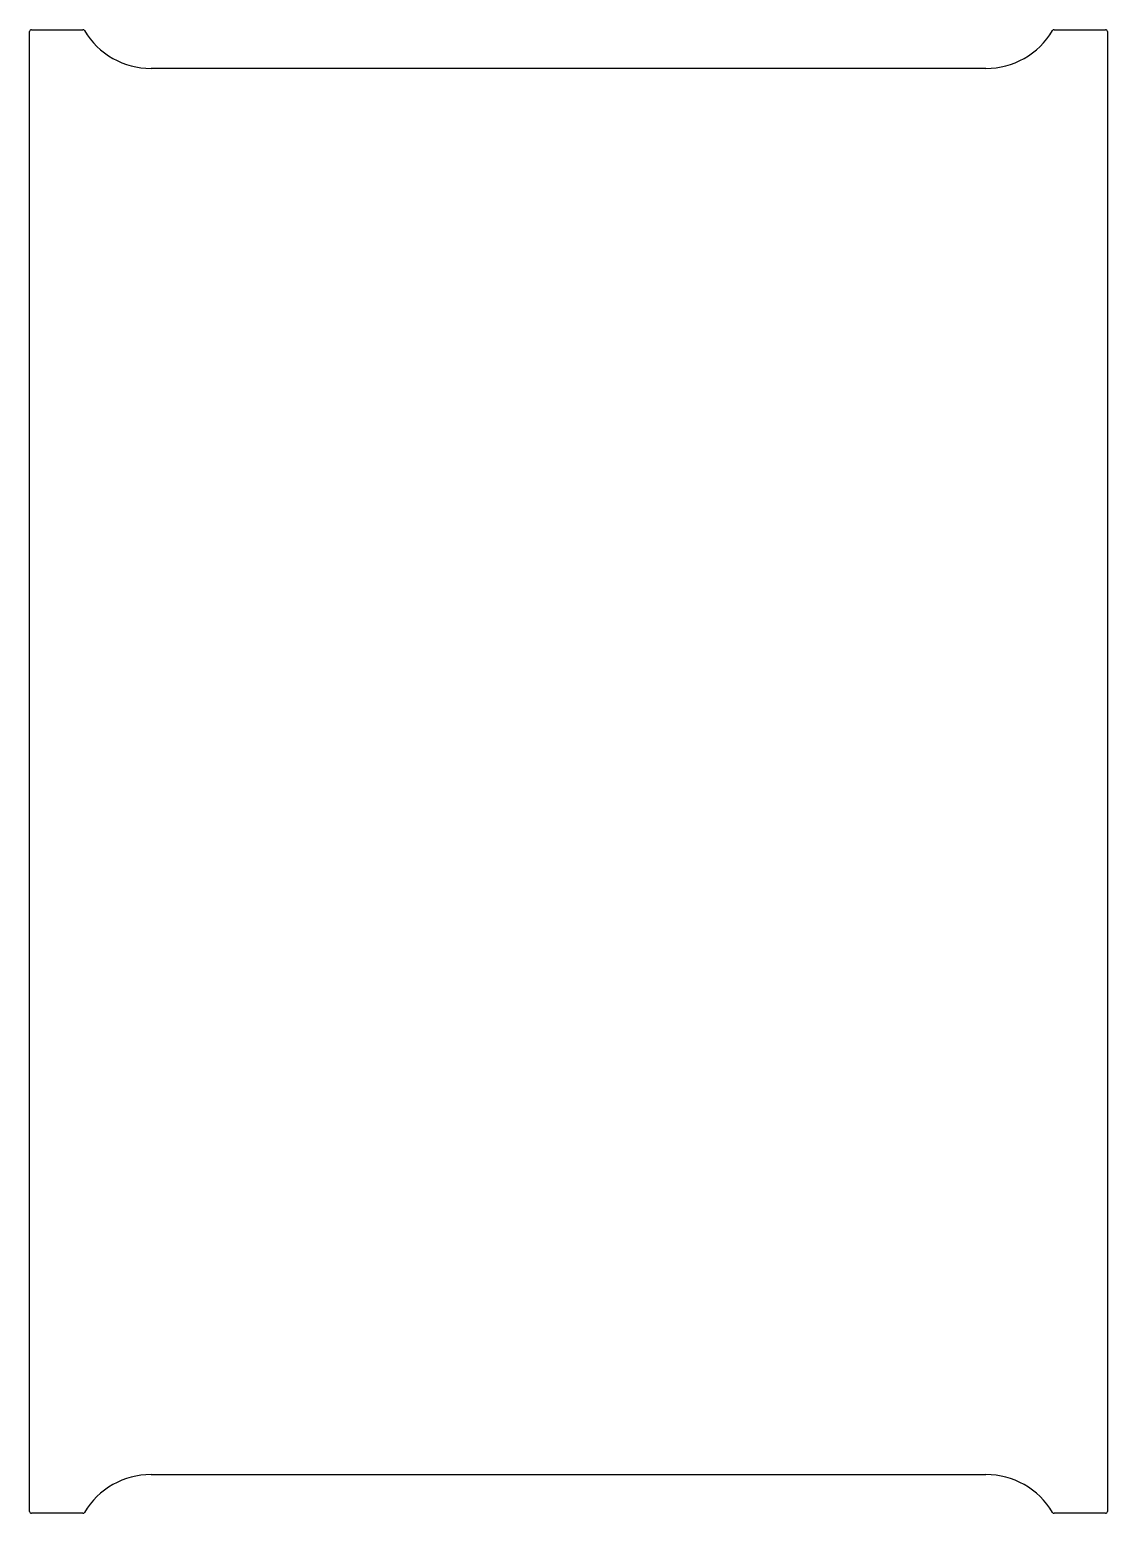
# Model space of a CAD drawing. Header units: millimetres. Extents: x -278 to 278, y -382 to 383.
import ezdxf

# ---------------------------------------------------------------- set-up
doc = ezdxf.new("R2010")
doc.units = ezdxf.units.MM

msp = doc.modelspace()

# ---------------------------------------------------------------- linework, layer by layer
at = {"color": 7, "linetype": 'Continuous', "lineweight": 25}
for p, q in [((-278, -381.5), (-278, 381.5)), ((-277, 382.5), (-250.57, 382.5)), ((250.57, 382.5), (277, 382.5)), ((278, 381.5), (278, -381.5)), ((215.36, 362.5), (-215.36, 362.5)), ((-215.36, -362.5), (215.36, -362.5)), ((-250.57, -382.5), (-277, -382.5)), ((277, -382.5), (250.57, -382.5))]:
    msp.add_line(p, q, dxfattribs=at)
for centre, radius, start, end in [((250.57, 381.5), 1, 90, 149.18984), ((-277, 381.5), 1, 90, 180), ((-250.57, 381.5), 1, 30.81016, 90), ((-215.36, 402.5), 40, 210.81016, 270), ((215.36, 402.5), 40, 270, 329.18984), ((277, 381.5), 1, 360, 90), ((-215.36, -402.5), 40, 90, 149.18984), ((215.36, -402.5), 40, 30.81016, 90), ((-277, -381.5), 1, 180, 270), ((-250.57, -381.5), 1, 270, 329.18984), ((250.57, -381.5), 1, 210.81016, 270), ((277, -381.5), 1, 270, 0)]:
    msp.add_arc(centre, radius, start, end, dxfattribs=at)

doc.saveas('drawing.dxf')
